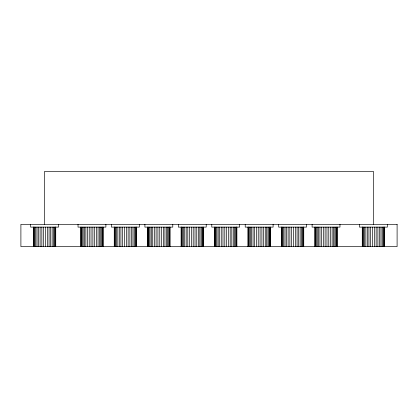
<?xml version="1.0" encoding="UTF-8"?>
<svg xmlns="http://www.w3.org/2000/svg" width="418" height="418" viewBox="0 0 418 418"><rect width="100%" height="100%" fill="white"/><g stroke="black" fill="none" stroke-linecap="round" stroke-linejoin="round"><path stroke-width="0.63" d="M387.345 224.325L387.345 227.115L359.48 227.115L359.48 224.325M384.56 227.115L384.56 246.62M384.408 227.115L384.408 246.62M383.954 227.115L383.954 246.62M383.217 227.115L383.217 246.62M382.209 227.115L382.209 246.62M380.965 227.115L380.965 246.62M379.507 227.115L379.507 246.62M377.893 227.115L377.893 246.62M376.148 227.115L376.148 246.62M374.335 227.115L374.335 246.62M373.415 224.325L373.415 171.38L44.585 171.38L44.585 224.325M372.49 227.115L372.49 246.62M370.677 227.115L370.677 246.62M368.937 227.115L368.937 246.62M367.317 227.115L367.317 246.62M365.865 227.115L365.865 246.62M364.616 227.115L364.616 246.62M363.608 227.115L363.608 246.62M362.871 227.115L362.871 246.62M362.416 227.115L362.416 246.62M362.265 227.115L362.265 246.62M339.975 224.325L339.975 227.115L312.105 227.115L312.105 224.325M337.185 227.115L337.185 246.62M337.033 227.115L337.033 246.62M336.584 227.115L336.584 246.62M335.842 227.115L335.842 246.62M334.834 227.115L334.834 246.62M333.59 227.115L333.59 246.62M332.138 227.115L332.138 246.62M330.518 227.115L330.518 246.62M328.778 227.115L328.778 246.62M326.96 227.115L326.96 246.62M325.12 227.115L325.12 246.62M323.302 227.115L323.302 246.62M321.562 227.115L321.562 246.62M319.942 227.115L319.942 246.62M318.49 227.115L318.49 246.62M317.241 227.115L317.241 246.62M316.238 227.115L316.238 246.62M315.496 227.115L315.496 246.62M315.047 227.115L315.047 246.62M314.895 227.115L314.895 246.62M306.535 224.325L306.535 227.115L278.665 227.115L278.665 224.325M303.745 227.115L303.745 246.62M303.593 227.115L303.593 246.62M303.144 227.115L303.144 246.62M302.402 227.115L302.402 246.62M301.394 227.115L301.394 246.62M300.15 227.115L300.15 246.62M298.698 227.115L298.698 246.62M297.078 227.115L297.078 246.62M295.338 227.115L295.338 246.62M293.52 227.115L293.52 246.62M291.68 227.115L291.68 246.62M289.862 227.115L289.862 246.62M288.122 227.115L288.122 246.62M286.502 227.115L286.502 246.62M285.05 227.115L285.05 246.62M283.806 227.115L283.806 246.62M282.798 227.115L282.798 246.62M282.056 227.115L282.056 246.62M281.607 227.115L281.607 246.62M281.455 227.115L281.455 246.62M273.095 224.325L273.095 227.115L245.225 227.115L245.225 224.325M270.305 227.115L270.305 246.62M270.153 227.115L270.153 246.62M269.704 227.115L269.704 246.62M268.962 227.115L268.962 246.62M267.954 227.115L267.954 246.62M266.71 227.115L266.71 246.62M265.258 227.115L265.258 246.62M263.638 227.115L263.638 246.62M261.898 227.115L261.898 246.62M260.08 227.115L260.08 246.62M258.24 227.115L258.24 246.62M256.422 227.115L256.422 246.62M254.682 227.115L254.682 246.62M253.062 227.115L253.062 246.62M251.61 227.115L251.61 246.62M250.361 227.115L250.361 246.62M249.358 227.115L249.358 246.62M248.616 227.115L248.616 246.62M248.167 227.115L248.167 246.62M248.015 227.115L248.015 246.62M239.655 224.325L239.655 227.115L211.785 227.115L211.785 224.325M236.865 227.115L236.865 246.62M236.713 227.115L236.713 246.62M236.264 227.115L236.264 246.62M235.522 227.115L235.522 246.62M234.514 227.115L234.514 246.62M233.27 227.115L233.27 246.62M231.818 227.115L231.818 246.62M230.198 227.115L230.198 246.62M228.458 227.115L228.458 246.62M226.64 227.115L226.64 246.62M224.8 227.115L224.8 246.62M222.982 227.115L222.982 246.62M221.242 227.115L221.242 246.62M219.622 227.115L219.622 246.62M218.17 227.115L218.17 246.62M216.921 227.115L216.921 246.62M215.918 227.115L215.918 246.62M215.176 227.115L215.176 246.62M214.727 227.115L214.727 246.62M214.575 227.115L214.575 246.62M206.215 224.325L206.215 227.115L178.345 227.115L178.345 224.325M203.425 227.115L203.425 246.62M203.273 227.115L203.273 246.62M202.824 227.115L202.824 246.62M202.082 227.115L202.082 246.62M201.079 227.115L201.079 246.62M199.83 227.115L199.83 246.62M198.378 227.115L198.378 246.62M196.758 227.115L196.758 246.62M195.018 227.115L195.018 246.62M193.2 227.115L193.2 246.62M191.36 227.115L191.36 246.62M189.542 227.115L189.542 246.62M187.802 227.115L187.802 246.62M186.182 227.115L186.182 246.62M184.73 227.115L184.73 246.62M183.486 227.115L183.486 246.62M182.478 227.115L182.478 246.62M181.736 227.115L181.736 246.62M181.287 227.115L181.287 246.62M181.135 227.115L181.135 246.62M172.775 224.325L172.775 227.115L144.905 227.115L144.905 224.325M169.985 227.115L169.985 246.62M169.833 227.115L169.833 246.62M169.384 227.115L169.384 246.62M168.642 227.115L168.642 246.62M167.639 227.115L167.639 246.62M166.39 227.115L166.39 246.62M164.938 227.115L164.938 246.62M163.318 227.115L163.318 246.62M161.578 227.115L161.578 246.62M159.76 227.115L159.76 246.62M157.92 227.115L157.92 246.62M156.102 227.115L156.102 246.62M154.362 227.115L154.362 246.62M152.742 227.115L152.742 246.62M151.29 227.115L151.29 246.62M150.046 227.115L150.046 246.62M149.038 227.115L149.038 246.62M148.296 227.115L148.296 246.62M147.847 227.115L147.847 246.62M147.695 227.115L147.695 246.62M139.335 224.325L139.335 227.115L111.465 227.115L111.465 224.325M136.545 227.115L136.545 246.62M136.393 227.115L136.393 246.62M135.944 227.115L135.944 246.62M135.202 227.115L135.202 246.62M134.194 227.115L134.194 246.62M132.95 227.115L132.95 246.62M131.498 227.115L131.498 246.62M129.878 227.115L129.878 246.62M128.138 227.115L128.138 246.62M126.32 227.115L126.32 246.62M124.48 227.115L124.48 246.62M122.662 227.115L122.662 246.62M120.922 227.115L120.922 246.62M119.302 227.115L119.302 246.62M117.85 227.115L117.85 246.62M116.606 227.115L116.606 246.62M115.598 227.115L115.598 246.62M114.856 227.115L114.856 246.62M114.407 227.115L114.407 246.62M114.255 227.115L114.255 246.62M105.895 224.325L105.895 227.115L78.025 227.115L78.025 224.325M103.105 227.115L103.105 246.62M102.953 227.115L102.953 246.62M102.504 227.115L102.504 246.62M101.762 227.115L101.762 246.62M100.754 227.115L100.754 246.62M99.51 227.115L99.51 246.62M98.058 227.115L98.058 246.62M96.438 227.115L96.438 246.62M94.698 227.115L94.698 246.62M92.88 227.115L92.88 246.62M91.04 227.115L91.04 246.62M89.222 227.115L89.222 246.62M87.482 227.115L87.482 246.62M85.862 227.115L85.862 246.62M84.41 227.115L84.41 246.62M83.166 227.115L83.166 246.62M82.158 227.115L82.158 246.62M81.416 227.115L81.416 246.62M80.967 227.115L80.967 246.62M80.815 227.115L80.815 246.62M58.52 224.325L58.52 227.115L30.655 227.115L30.655 224.325M55.735 227.115L55.735 246.62M55.584 227.115L55.584 246.62M55.129 227.115L55.129 246.62M54.392 227.115L54.392 246.62M53.384 227.115L53.384 246.62M52.135 227.115L52.135 246.62M50.682 227.115L50.682 246.62M49.063 227.115L49.063 246.62M47.323 227.115L47.323 246.62M45.505 227.115L45.505 246.62M43.665 227.115L43.665 246.62M41.852 227.115L41.852 246.62M40.107 227.115L40.107 246.62M38.493 227.115L38.493 246.62M37.035 227.115L37.035 246.62M35.791 227.115L35.791 246.62M34.783 227.115L34.783 246.62M34.046 227.115L34.046 246.62M33.592 227.115L33.592 246.62M33.44 227.115L33.44 246.62M397.1 224.325L20.9 224.325L20.9 246.62L397.1 246.62L397.1 224.325"/></g></svg>
